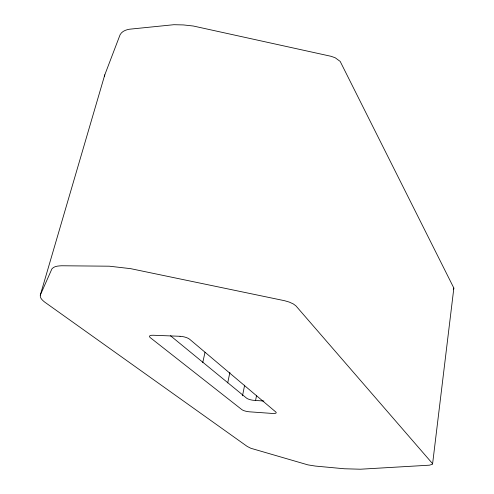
<?xml version="1.0" encoding="UTF-8"?>
<svg xmlns="http://www.w3.org/2000/svg" width="494" height="494" viewBox="0 0 494 494"><rect width="100%" height="100%" fill="white"/><g stroke="black" fill="none" stroke-linecap="round" stroke-linejoin="round"><path stroke-width="0.74" d="M432.59 463.872L453.85 288.064L340.187 61.417L335.247 57.792L331.153 56.322L193.284 26.015L183.41 24.928L173.863 24.706L129.613 29.202C125.945 29.739 121.87 31.295 120.085 34.771L104.79 74.847L40.292 295.103C39.786 298.073 42.583 300.377 44.651 302.062L247.216 446.434L250.866 448.28L307.904 464.873L315.339 466.07L344.355 468.763L360.422 469.214L429.434 465.181L432.466 464.249L432.411 463.489L295.931 305.879L293.337 303.946L289.169 302.05L284.563 300.71L130.675 268.662L109.316 266.198L61.614 265.766C58.298 265.97 54.186 266.062 51.926 268.853L40.292 295.103M255.559 400.572L256.584 395.293M242.511 395.768L244.635 385.172M227.715 382.881L229.895 372.346M104.5 76.212L104.79 74.847M202.75 362.615L205.022 352.228M453.85 288.064L453.288 289.262M263.907 401.023L254.256 400.381A5.959 1.575 11 0 1 246.605 398.158L170.51 335.753M180.02 336.291L153.134 335.247A7.206 2.161 12.9 0 0 150.287 337.655L241.862 409.625A5.94 1.501 11 0 0 249.501 411.817L272.521 413.459A6.002 1.531 10.7 0 0 275.837 412.021L189.616 339.224A7.274 2.217 12.5 0 0 180.02 336.291"/></g></svg>
